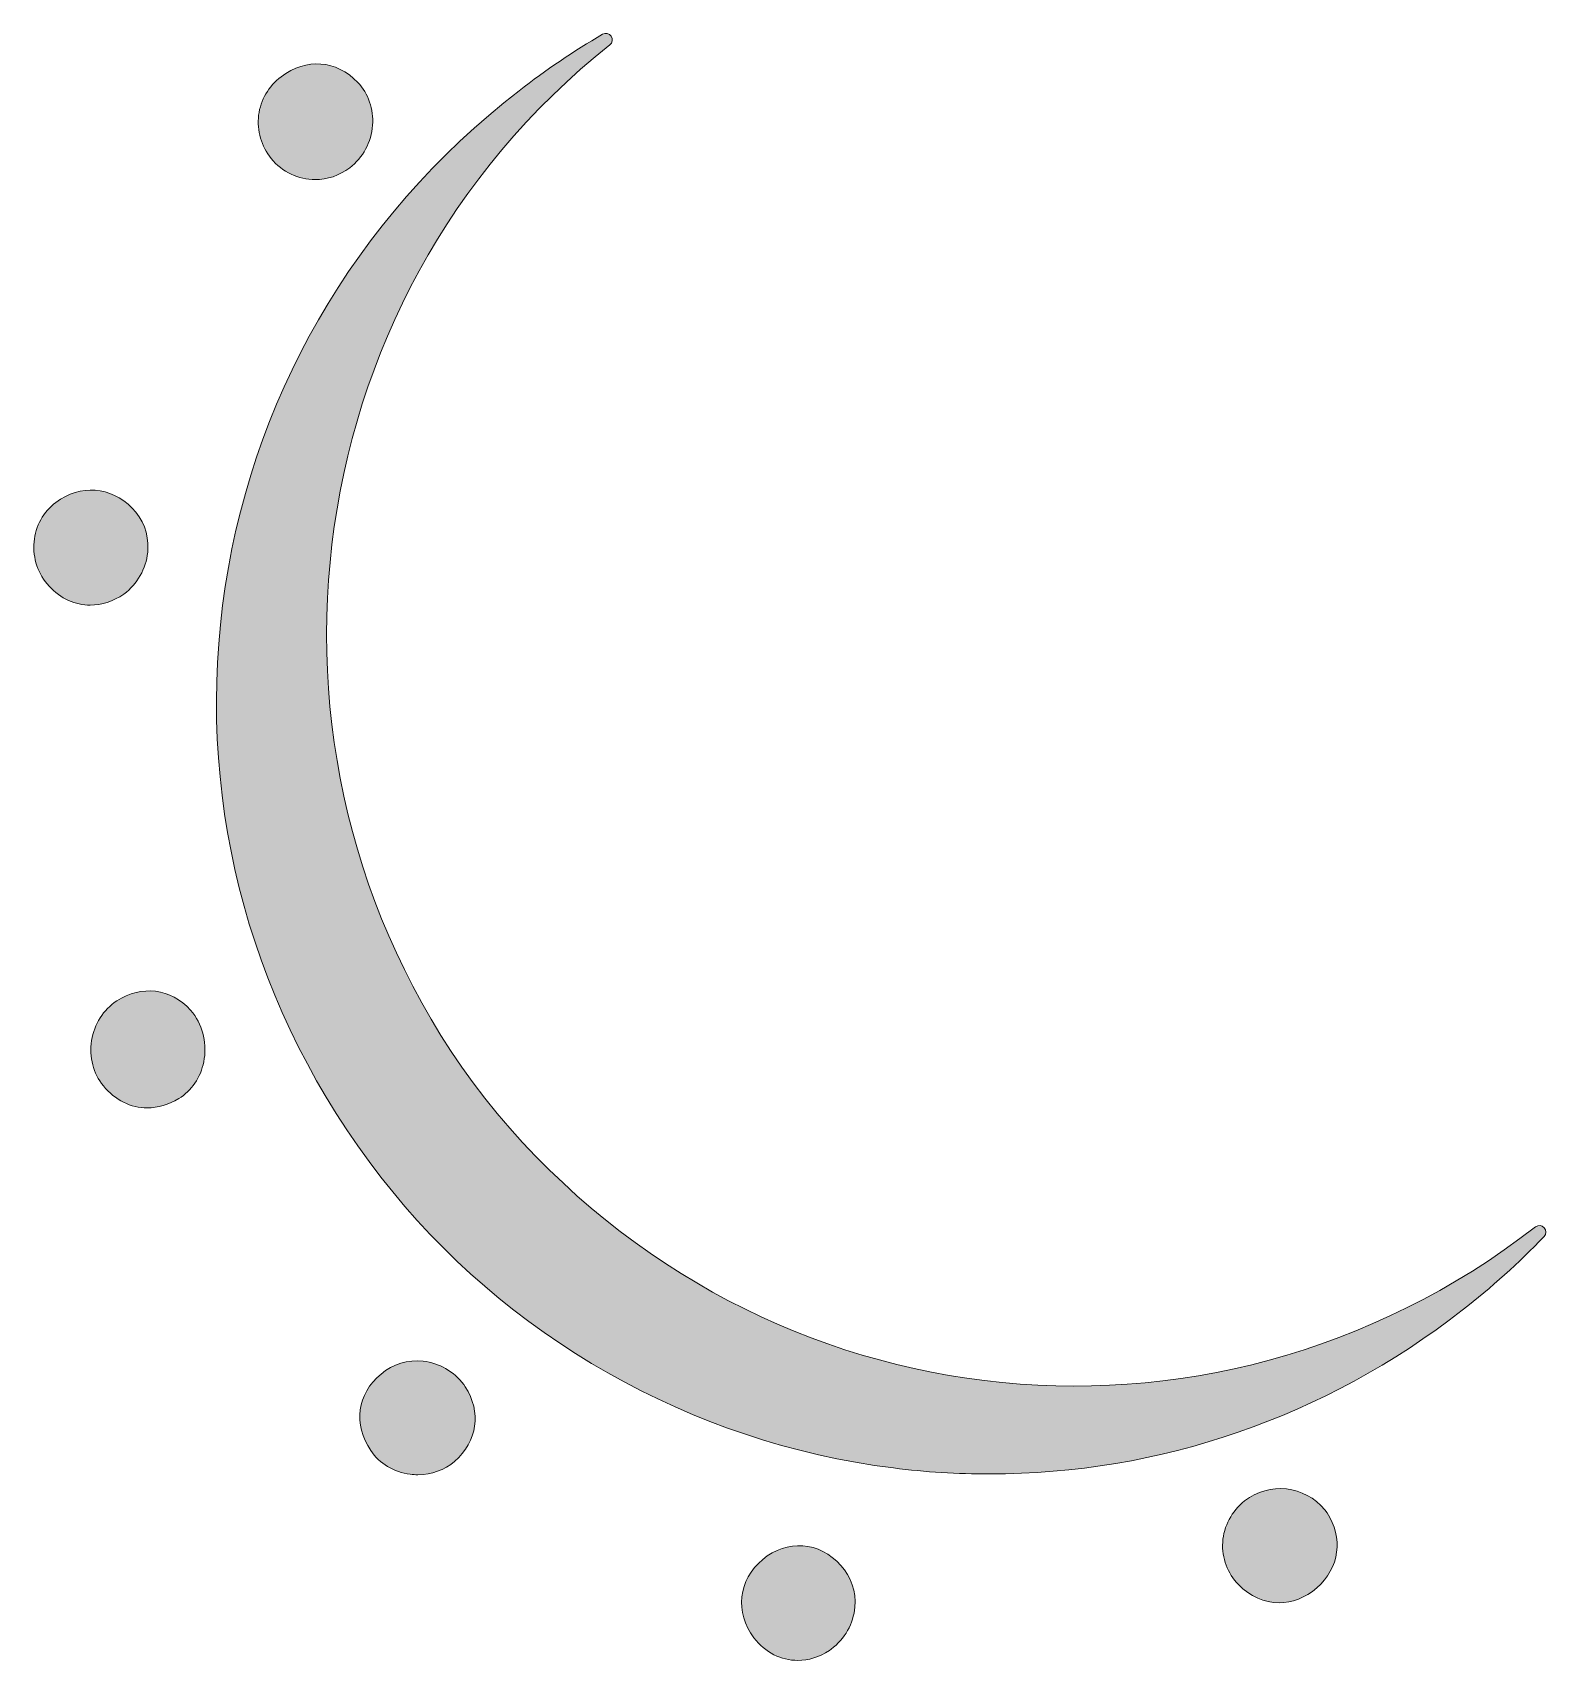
# Model space of a CAD drawing. Header units: inches. Extents: x 12.5 to 23.7, y -24.1 to -12.1.
import ezdxf

# ---------------------------------------------------------------- set-up
doc = ezdxf.new("R2010")
doc.units = ezdxf.units.IN
doc.header["$MEASUREMENT"] = 0
doc.layers.add('Layer 1', color=7, linetype='Continuous')

msp = doc.modelspace()

# ---------------------------------------------------------------- hatches: boundary and pattern name
at = {"layer": 'Layer 1', "true_color": 0xffffff}
h = msp.add_hatch(color=7, dxfattribs=at)
h.dxf.hatch_style = 2
edge = h.paths.add_edge_path()
edge.add_spline(control_points=[(23.669, -20.91), (23.653, -20.892), (23.625, -20.889), (23.605, -20.904), (21.18, -22.782), (17.774, -22.365), (15.852, -19.955), (13.988, -17.546), (14.402, -14.062), (16.776, -12.186), (16.795, -12.171), (16.8, -12.143), (16.786, -12.122), (16.771, -12.101), (16.744, -12.095), (16.722, -12.108), (16.509, -12.232), (16.302, -12.372), (16.106, -12.524), (14.885, -13.469), (14.108, -14.817), (13.918, -16.322), (13.727, -17.825), (14.142, -19.322), (15.086, -20.537), (15.999, -21.713), (17.377, -22.495), (18.867, -22.682), (19.105, -22.712), (19.341, -22.726), (19.577, -22.726), (20.832, -22.726), (22.05, -22.309), (23.065, -21.518), (23.279, -21.351), (23.482, -21.169), (23.668, -20.975), (23.686, -20.957), (23.686, -20.929), (23.669, -20.91)], knot_values=[0, 0, 0, 0, 1, 1, 1, 2, 2, 2, 3, 3, 3, 4, 4, 4, 5, 5, 5, 6, 6, 6, 7, 7, 7, 8, 8, 8, 9, 9, 9, 10, 10, 10, 11, 11, 11, 12, 12, 12, 13, 13, 13, 13], degree=3, periodic=1)
h = msp.add_hatch(color=7, dxfattribs=at)
h.dxf.hatch_style = 2
edge = h.paths.add_edge_path()
edge.add_spline(control_points=[(15.025, -12.779), (15.034, -12.661), (14.994, -12.545), (14.915, -12.463), (14.758, -12.297), (14.536, -12.281), (14.349, -12.421), (14.257, -12.491), (14.198, -12.592), (14.184, -12.705), (14.17, -12.818), (14.204, -12.934), (14.276, -13.024), (14.276, -13.024), (14.276, -13.024), (14.276, -13.024), (14.359, -13.126), (14.479, -13.18), (14.601, -13.18), (14.689, -13.18), (14.779, -13.151), (14.856, -13.092), (14.953, -13.018), (15.015, -12.904), (15.025, -12.779)], knot_values=[0, 0, 0, 0, 1, 1, 1, 2, 2, 2, 3, 3, 3, 4, 4, 4, 5, 5, 5, 6, 6, 6, 7, 7, 7, 8, 8, 8, 8], degree=3, periodic=1)
h = msp.add_hatch(color=7, dxfattribs=at)
h.dxf.hatch_style = 2
edge = h.paths.add_edge_path()
edge.add_spline(control_points=[(13.189, -16.237), (13.189, -16.237), (13.208, -16.223), (13.208, -16.223), (13.303, -16.143), (13.361, -16.027), (13.367, -15.906), (13.372, -15.792), (13.33, -15.681), (13.251, -15.602), (13.091, -15.442), (12.87, -15.425), (12.688, -15.561), (12.596, -15.629), (12.537, -15.735), (12.527, -15.852), (12.516, -15.972), (12.556, -16.091), (12.638, -16.179), (12.724, -16.271), (12.831, -16.318), (12.942, -16.318), (13.025, -16.318), (13.11, -16.291), (13.189, -16.237)], knot_values=[0, 0, 0, 0, 1, 1, 1, 2, 2, 2, 3, 3, 3, 4, 4, 4, 5, 5, 5, 6, 6, 6, 7, 7, 7, 8, 8, 8, 8], degree=3, periodic=1)
h = msp.add_hatch(color=7, dxfattribs=at)
h.dxf.hatch_style = 2
edge = h.paths.add_edge_path()
edge.add_spline(control_points=[(13.682, -19.305), (13.535, -19.145), (13.321, -19.118), (13.137, -19.237), (13.038, -19.302), (12.97, -19.408), (12.951, -19.53), (12.932, -19.651), (12.964, -19.772), (13.038, -19.863), (13.126, -19.97), (13.241, -20.026), (13.362, -20.026), (13.439, -20.026), (13.519, -20.003), (13.595, -19.957), (13.689, -19.9), (13.756, -19.801), (13.779, -19.686), (13.804, -19.56), (13.775, -19.429), (13.699, -19.326), (13.699, -19.326), (13.682, -19.305), (13.682, -19.305)], knot_values=[0, 0, 0, 0, 1, 1, 1, 2, 2, 2, 3, 3, 3, 4, 4, 4, 5, 5, 5, 6, 6, 6, 7, 7, 7, 8, 8, 8, 8], degree=3, periodic=1)
edge = h.paths.add_edge_path()
edge.add_spline(control_points=[(13.471, -19.754), (13.471, -19.754), (13.471, -19.754), (13.471, -19.754), (13.471, -19.754), (13.471, -19.754), (13.471, -19.754), (13.471, -19.754), (13.471, -19.754), (13.471, -19.754)], knot_values=[0, 0, 0, 0, 1, 1, 1, 2, 2, 2, 3, 3, 3, 3], degree=3, periodic=1)
h = msp.add_hatch(color=7, dxfattribs=at)
h.dxf.hatch_style = 2
edge = h.paths.add_edge_path()
edge.add_spline(control_points=[(15.697, -22.067), (15.622, -21.969), (15.516, -21.907), (15.398, -21.894), (15.285, -21.882), (15.174, -21.915), (15.087, -21.989), (14.91, -22.137), (14.88, -22.359), (15.011, -22.553), (15.076, -22.649), (15.182, -22.712), (15.302, -22.728), (15.321, -22.731), (15.34, -22.732), (15.359, -22.732), (15.46, -22.732), (15.556, -22.697), (15.63, -22.633), (15.798, -22.486), (15.829, -22.27), (15.708, -22.083), (15.708, -22.083), (15.697, -22.067), (15.697, -22.067)], knot_values=[0, 0, 0, 0, 1, 1, 1, 2, 2, 2, 3, 3, 3, 4, 4, 4, 5, 5, 5, 6, 6, 6, 7, 7, 7, 8, 8, 8, 8], degree=3, periodic=1)
h = msp.add_hatch(color=7, dxfattribs=at)
h.dxf.hatch_style = 2
edge = h.paths.add_edge_path()
edge.add_spline(control_points=[(22.067, -23.012), (22.067, -23.012), (22.051, -22.99), (22.051, -22.99), (21.901, -22.811), (21.641, -22.782), (21.459, -22.925), (21.364, -23), (21.305, -23.111), (21.297, -23.23), (21.29, -23.346), (21.332, -23.459), (21.413, -23.542), (21.5, -23.631), (21.606, -23.676), (21.713, -23.676), (21.809, -23.676), (21.906, -23.64), (21.991, -23.566), (22.159, -23.42), (22.189, -23.197), (22.067, -23.012)], knot_values=[0, 0, 0, 0, 1, 1, 1, 2, 2, 2, 3, 3, 3, 4, 4, 4, 5, 5, 5, 6, 6, 6, 7, 7, 7, 7], degree=3, periodic=1)
h = msp.add_hatch(color=7, dxfattribs=at)
h.dxf.hatch_style = 2
edge = h.paths.add_edge_path()
edge.add_spline(control_points=[(17.903, -23.356), (17.723, -23.506), (17.696, -23.749), (17.838, -23.934), (17.923, -24.044), (18.04, -24.101), (18.162, -24.101), (18.241, -24.101), (18.321, -24.078), (18.395, -24.028), (18.395, -24.028), (18.408, -24.019), (18.408, -24.019), (18.509, -23.942), (18.573, -23.829), (18.583, -23.708), (18.593, -23.594), (18.557, -23.484), (18.48, -23.4), (18.32, -23.224), (18.082, -23.207), (17.903, -23.356)], knot_values=[0, 0, 0, 0, 1, 1, 1, 2, 2, 2, 3, 3, 3, 4, 4, 4, 5, 5, 5, 6, 6, 6, 7, 7, 7, 7], degree=3, periodic=1)

# ---------------------------------------------------------------- linework, layer by layer
at = {"layer": 'Layer 1', "lineweight": 0}
for points, knots in [([(23.669, -20.91), (23.653, -20.892), (23.625, -20.889), (23.605, -20.904), (21.18, -22.782), (17.774, -22.365), (15.852, -19.955), (13.988, -17.546), (14.402, -14.062), (16.776, -12.186), (16.795, -12.171), (16.8, -12.143), (16.786, -12.122), (16.771, -12.101), (16.744, -12.095), (16.722, -12.108), (16.509, -12.232), (16.302, -12.372), (16.106, -12.524), (14.885, -13.469), (14.108, -14.817), (13.918, -16.322), (13.727, -17.825), (14.142, -19.322), (15.086, -20.537), (15.999, -21.713), (17.377, -22.495), (18.867, -22.682), (19.105, -22.712), (19.341, -22.726), (19.577, -22.726), (20.832, -22.726), (22.05, -22.309), (23.065, -21.518), (23.279, -21.351), (23.482, -21.169), (23.668, -20.975), (23.686, -20.957), (23.686, -20.929), (23.669, -20.91)], [0, 0, 0, 0, 1, 1, 1, 2, 2, 2, 3, 3, 3, 4, 4, 4, 5, 5, 5, 6, 6, 6, 7, 7, 7, 8, 8, 8, 9, 9, 9, 10, 10, 10, 11, 11, 11, 12, 12, 12, 13, 13, 13, 13]), ([(15.025, -12.779), (15.034, -12.661), (14.994, -12.545), (14.915, -12.463), (14.758, -12.297), (14.536, -12.281), (14.349, -12.421), (14.257, -12.491), (14.198, -12.592), (14.184, -12.705), (14.17, -12.818), (14.204, -12.934), (14.276, -13.024), (14.276, -13.024), (14.276, -13.024), (14.276, -13.024), (14.359, -13.126), (14.479, -13.18), (14.601, -13.18), (14.689, -13.18), (14.779, -13.151), (14.856, -13.092), (14.953, -13.018), (15.015, -12.904), (15.025, -12.779)], [0, 0, 0, 0, 1, 1, 1, 2, 2, 2, 3, 3, 3, 4, 4, 4, 5, 5, 5, 6, 6, 6, 7, 7, 7, 8, 8, 8, 8]), ([(13.189, -16.237), (13.189, -16.237), (13.208, -16.223), (13.208, -16.223), (13.303, -16.143), (13.361, -16.027), (13.367, -15.906), (13.372, -15.792), (13.33, -15.681), (13.251, -15.602), (13.091, -15.442), (12.87, -15.425), (12.688, -15.561), (12.596, -15.629), (12.537, -15.735), (12.527, -15.852), (12.516, -15.972), (12.556, -16.091), (12.638, -16.179), (12.724, -16.271), (12.831, -16.318), (12.942, -16.318), (13.025, -16.318), (13.11, -16.291), (13.189, -16.237)], [0, 0, 0, 0, 1, 1, 1, 2, 2, 2, 3, 3, 3, 4, 4, 4, 5, 5, 5, 6, 6, 6, 7, 7, 7, 8, 8, 8, 8]), ([(13.682, -19.305), (13.535, -19.145), (13.321, -19.118), (13.137, -19.237), (13.038, -19.302), (12.97, -19.408), (12.951, -19.53), (12.932, -19.651), (12.964, -19.772), (13.038, -19.863), (13.126, -19.97), (13.241, -20.026), (13.362, -20.026), (13.439, -20.026), (13.519, -20.003), (13.595, -19.957), (13.689, -19.9), (13.756, -19.801), (13.779, -19.686), (13.804, -19.56), (13.775, -19.429), (13.699, -19.326), (13.699, -19.326), (13.682, -19.305), (13.682, -19.305)], [0, 0, 0, 0, 1, 1, 1, 2, 2, 2, 3, 3, 3, 4, 4, 4, 5, 5, 5, 6, 6, 6, 7, 7, 7, 8, 8, 8, 8]), ([(15.697, -22.067), (15.622, -21.969), (15.516, -21.907), (15.398, -21.894), (15.285, -21.882), (15.174, -21.915), (15.087, -21.989), (14.91, -22.137), (14.88, -22.359), (15.011, -22.553), (15.076, -22.649), (15.182, -22.712), (15.302, -22.728), (15.321, -22.731), (15.34, -22.732), (15.359, -22.732), (15.46, -22.732), (15.556, -22.697), (15.63, -22.633), (15.798, -22.486), (15.829, -22.27), (15.708, -22.083), (15.708, -22.083), (15.697, -22.067), (15.697, -22.067)], [0, 0, 0, 0, 1, 1, 1, 2, 2, 2, 3, 3, 3, 4, 4, 4, 5, 5, 5, 6, 6, 6, 7, 7, 7, 8, 8, 8, 8]), ([(22.067, -23.012), (22.067, -23.012), (22.051, -22.99), (22.051, -22.99), (21.901, -22.811), (21.641, -22.782), (21.459, -22.925), (21.364, -23), (21.305, -23.111), (21.297, -23.23), (21.29, -23.346), (21.332, -23.459), (21.413, -23.542), (21.5, -23.631), (21.606, -23.676), (21.713, -23.676), (21.809, -23.676), (21.906, -23.64), (21.991, -23.566), (22.159, -23.42), (22.189, -23.197), (22.067, -23.012)], [0, 0, 0, 0, 1, 1, 1, 2, 2, 2, 3, 3, 3, 4, 4, 4, 5, 5, 5, 6, 6, 6, 7, 7, 7, 7]), ([(17.903, -23.356), (17.723, -23.506), (17.696, -23.749), (17.838, -23.934), (17.923, -24.044), (18.04, -24.101), (18.162, -24.101), (18.241, -24.101), (18.321, -24.078), (18.395, -24.028), (18.395, -24.028), (18.408, -24.019), (18.408, -24.019), (18.509, -23.942), (18.573, -23.829), (18.583, -23.708), (18.593, -23.594), (18.557, -23.484), (18.48, -23.4), (18.32, -23.224), (18.082, -23.207), (17.903, -23.356)], [0, 0, 0, 0, 1, 1, 1, 2, 2, 2, 3, 3, 3, 4, 4, 4, 5, 5, 5, 6, 6, 6, 7, 7, 7, 7])]:
    msp.add_open_spline(points, degree=3, knots=knots, dxfattribs=at)

doc.saveas('drawing.dxf')
